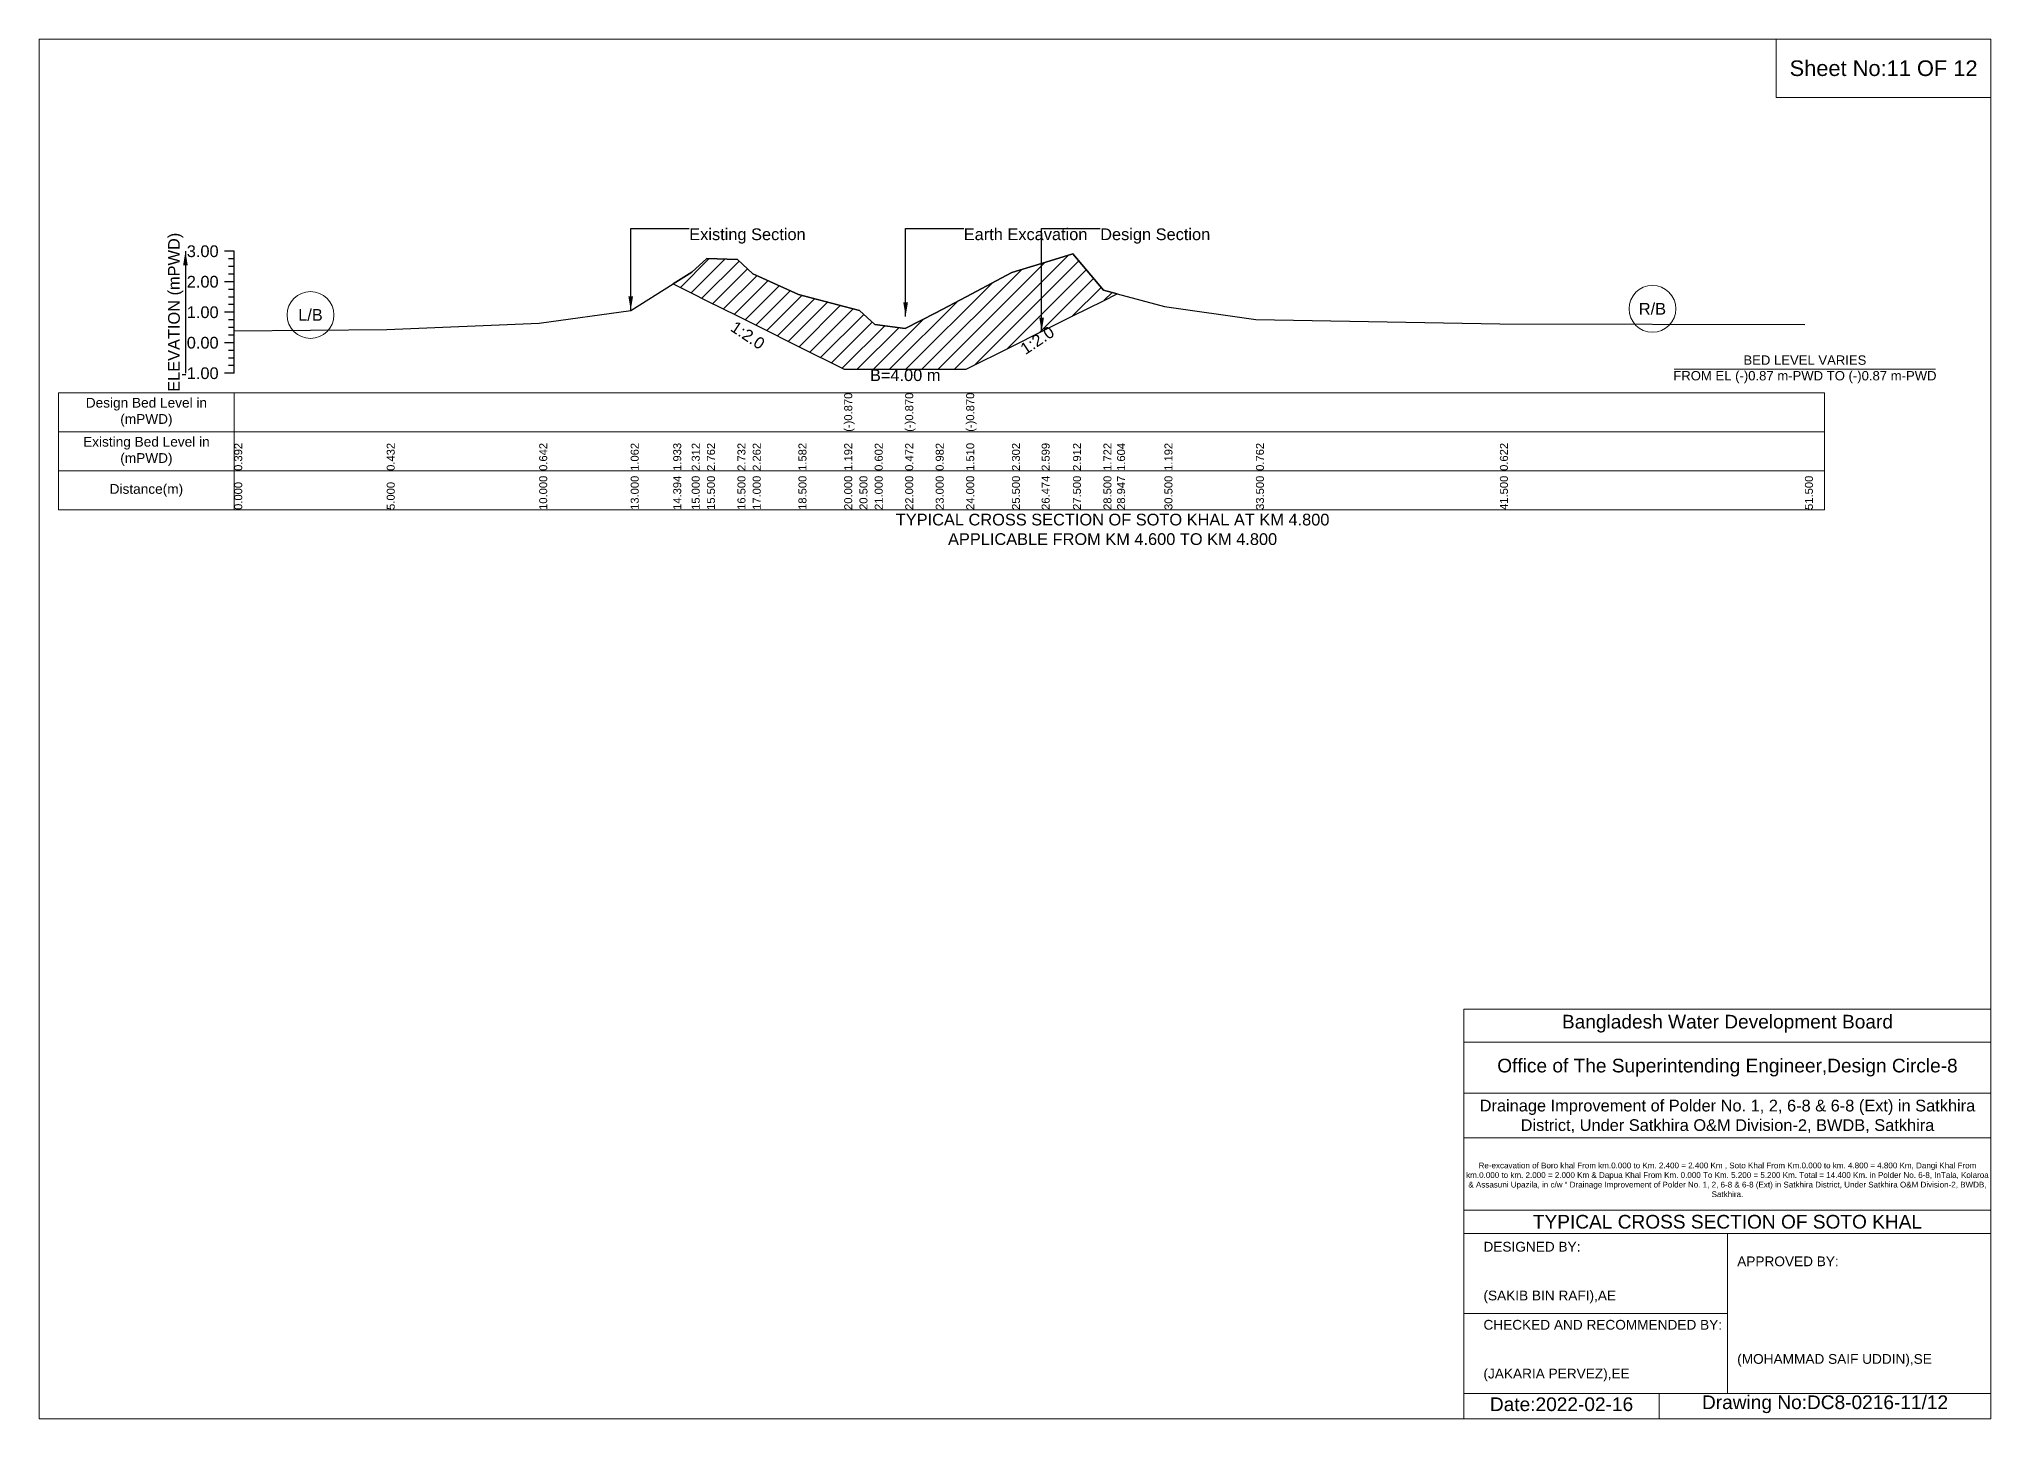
# Model space of a CAD drawing. Header units: inches. Extents: x 91000 to 538000, y -5656 to 0.
# Drawn here: x 200000 to 208000, y -5656 to 0 of the extents above; entities that cross this region are included whole.
import ezdxf

# ---------------------------------------------------------------- set-up
doc = ezdxf.new("R2010")
doc.units = ezdxf.units.IN
doc.header["$LTSCALE"] = 7
doc.header["$MEASUREMENT"] = 0
for name, color, linetype, lineweight in [('Cross section Data Border', 7, 'Continuous', 9), ('Cross Section Labels', 7, 'Continuous', 9), ('Existing_Bed_Level for Xsection', 7, 'Continuous', 25)]:
    doc.layers.add(name, color=color, linetype=linetype, lineweight=lineweight)
doc.styles.get("Standard").update_dxf_attribs({"font": 'arial.ttf'})
doc.dimstyles.get("Standard").update_dxf_attribs({"dimtxt": 45, "dimasz": 60, "dimexe": 0.18, "dimexo": 0.0625, "dimgap": 0.09, "dimtad": 0, "dimtih": 1, "dimtoh": 1, "dimdec": 4, "dimzin": 0, "dimdsep": 46, "dimtxsty": 'Standard', "dimcen": 0.09, "dimadec": 0, "dimazin": 0, "dimtfac": 1, "dimtdec": 4, "dimtofl": 0, "dimtmove": 0, "dimatfit": 3, "dimfxl": 1, "dimtolj": 1, "dimtzin": 0, "dimarcsym": 0})

msp = doc.modelspace()

# ---------------------------------------------------------------- hatches: boundary and pattern name
at = {"layer": 'Existing_Bed_Level for Xsection'}
h = msp.add_hatch(dxfattribs=at)
h.set_pattern_fill('ANSI31', color=256, scale=375, style=0)
h.paths.add_polyline_path([(202599.22222, -1003.36111), (202675, -1041.25), (202737.5, -1072.5), (202862.5, -1135), (202925, -1166.25), (202949.61111, -1178.55556), (203112.5, -1260), (203300, -1353.75), (203362.5, -1353.75), (203425, -1353.75), (203550, -1353.75), (203675, -1353.75), (203800, -1353.75), (203987.5, -1260), (204109.19118, -1199.15441), (204237.5, -1135), (204362.5, -1072.5), (204418.38235, -1044.55882), (204362.5, -1029.75), (204237.5, -881), (204109.19118, -920.13419), (203987.5, -957.25), (203800, -1056.25), (203675, -1122.25), (203550, -1186), (203425, -1169.75), (203362.5, -1112.25), (203300, -1096), (203112.5, -1047.25), (202949.61111, -973.40704), (202925, -962.25), (202862.5, -903.5), (202737.5, -899.75), (202675, -956)])

# ---------------------------------------------------------------- linework, layer by layer
at = {"layer": 'Cross section Data Border'}
msp.add_lwpolyline([(200080, -1450), (207317.5, -1450), (207317.5, -1930), (200080, -1930)], close=True, dxfattribs=at)
for points in [[(200800, -1450), (200800, -1930)], [(200080, -1610), (207317.5, -1610)], [(200080, -1770), (207317.5, -1770)]]:
    msp.add_lwpolyline(points, dxfattribs=at)
at = {"layer": 'Cross Section Labels'}
for points in [[(200000, 0), (208000, 0), (208000, -5656), (200000, -5656)], [(207120, 0), (208000, 0), (208000, -240), (207120, -240)]]:
    msp.add_lwpolyline(points, close=True, dxfattribs=at)
for points in [[(206701.69427, -1353.75), (207773.30573, -1353.75)], [(205840, -5656), (205840, -3976), (208000, -3976)], [(205840, -4112), (208000, -4112)], [(205840, -4320), (208000, -4320)], [(205840, -4504), (208000, -4504)], [(205840, -4800), (208000, -4800)], [(205840, -4896), (208000, -4896)], [(206920, -4896), (206920, -5552)], [(205840, -5224), (206920, -5224)], [(205840, -5552), (208000, -5552)], [(206640, -5552), (206640, -5656)]]:
    msp.add_lwpolyline(points, dxfattribs=at)
for centre in [(201112.5, -1131), (206612.5, -1106)]:
    msp.add_circle(centre, 96, dxfattribs=at)
at = {"layer": 'Existing_Bed_Level for Xsection'}
for points in [[(200800, -870), (200760, -870)], [(200800, -1370), (200800, -1245), (200800, -1120), (200800, -995), (200800, -870)], [(200800, -901.25), (200776, -901.25)], [(200800, -932.5), (200776, -932.5)], [(200800, -1196), (201425, -1191), (202050, -1164.75), (202425, -1112.25), (202599.22222, -1003.36111), (202675, -956), (202737.5, -899.75), (202862.5, -903.5), (202925, -962.25), (202949.61111, -973.40704), (203112.5, -1047.25), (203300, -1096), (203300, -1096), (203362.5, -1112.25), (203425, -1169.75), (203550, -1186), (203550, -1186), (203675, -1122.25), (203800, -1056.25), (203800, -1056.25), (203987.5, -957.25), (204109.19118, -920.13419), (204237.5, -881), (204362.5, -1029.75), (204418.38235, -1044.55882), (204612.5, -1096), (204987.5, -1149.75), (205987.5, -1167.25), (207237.5, -1169.75)], [(200800, -995), (200760, -995)], [(200800, -963.75), (200776, -963.75)], [(200800, -1026.25), (200776, -1026.25)], [(200800, -1120), (200760, -1120)], [(200800, -1057.5), (200776, -1057.5)], [(200800, -1088.75), (200776, -1088.75)], [(200800, -1151.25), (200776, -1151.25)], [(200800, -1182.5), (200776, -1182.5)], [(200800, -1245), (200760, -1245)], [(200800, -1213.75), (200776, -1213.75)], [(200800, -1276.25), (200776, -1276.25)], [(200800, -1307.5), (200776, -1307.5)], [(200800, -1338.75), (200776, -1338.75)], [(200800, -1370), (200760, -1370)]]:
    msp.add_lwpolyline(points, dxfattribs=at)
msp.add_lwpolyline([(202599.22222, -1003.36111), (202675, -1041.25), (202737.5, -1072.5), (202862.5, -1135), (202925, -1166.25), (202949.61111, -1178.55556), (203112.5, -1260), (203300, -1353.75), (203300, -1353.75), (203362.5, -1353.75), (203425, -1353.75), (203550, -1353.75), (203550, -1353.75), (203675, -1353.75), (203800, -1353.75), (203800, -1353.75), (203987.5, -1260), (204109.19118, -1199.15441), (204237.5, -1135), (204362.5, -1072.5), (204418.38235, -1044.55882), (204418.38235, -1044.55882), (204418.38235, -1044.55882), (204362.5, -1029.75), (204237.5, -881), (204109.19118, -920.13419), (203987.5, -957.25), (203800, -1056.25), (203800, -1056.25), (203675, -1122.25), (203550, -1186), (203550, -1186), (203425, -1169.75), (203362.5, -1112.25), (203300, -1096), (203300, -1096), (203112.5, -1047.25), (202949.61111, -973.40704), (202925, -962.25), (202862.5, -903.5), (202737.5, -899.75), (202675, -956)], close=True, dxfattribs=at)

# ---------------------------------------------------------------- texts
at = {"layer": 'Cross section Data Border', "char_height": 40, "width": 640, "attachment_point": 5}
for s, insert in [('Design Bed Level in (mPWD)', (200440, -1530)), ('Existing Bed Level in (mPWD)', (200440, -1690)), ('Distance(m)', (200440, -1850))]:
    msp.add_mtext(s, dxfattribs=dict(at, insert=insert))
at = {"layer": 'Cross Section Labels'}
for s, insert, char_height, attachment_point in [('Sheet No:11 OF 12', (207560, -120), 64, 5), ('Existing Section', (202665, -776.25), 48, 1), ('Earth Excavation', (203790, -776.25), 48, 1), ('Design Section', (204349.19118, -776.25), 48, 1), ('L/B', (201112.5, -1131), 48, 5), ('R/B', (206612.5, -1106), 48, 5), ('B=4.00 m', (203550, -1353.75), 48, 2), ('BED LEVEL VARIES ^JFROM EL (-)0.87 m-PWD TO (-)0.87 m-PWD', (207237.5, -1353.75), 38.4, 5), ('TYPICAL CROSS SECTION OF SOTO KHAL AT KM 4.800^JAPPLICABLE FROM KM 4.600 TO KM 4.800', (204400, -2010), 48, 5), ('Bangladesh Water Development Board', (206920, -4036), 56, 5), ('Office of The Superintending Engineer,Design Circle-8', (206920, -4216), 56, 5)]:
    msp.add_mtext(s, dxfattribs=dict(at, insert=insert, char_height=char_height, attachment_point=attachment_point))
at = {"layer": 'Cross Section Labels', "char_height": 48, "attachment_point": 2}
for insert, rotation in [((202918.36111, -1194.18056), 326.309932474), ((204077.94118, -1214.77941), 33.690067526)]:
    msp.add_mtext('1:2.0', dxfattribs=dict(at, insert=insert, rotation=rotation))
at = {"layer": 'Cross Section Labels'}
for s, insert, char_height, width, attachment_point in [('Drainage Improvement of Polder No. 1, 2, 6-8 & 6-8 (Ext) in Satkhira District, Under Satkhira O&M Division-2, BWDB, Satkhira', (206920, -4416), 48, 2240, 5), ('Re-excavation of Boro khal From km.0.000 to Km. 2.400 = 2.400 Km , Soto Khal From Km.0.000 to km. 4.800 = 4.800 Km, Dangi Khal From km.0.000 to km. 2.000 = 2.000 Km & Dapua Khal From Km. 0.000 To Km. 5.200 = 5.200 Km. Total = 14.400 Km. in Polder No. 6-8, InTala, Kolaroa & Assasuni Upazila, in c/w “ Drainage Improvement of Polder No. 1, 2, 6-8 & 6-8 (Ext) in Satkhira District, Under Satkhira O&M Division-2, BWDB, Satkhira.', (206920, -4676), 23.56497918, 2160, 5), ('TYPICAL CROSS SECTION OF SOTO KHAL', (206920, -4848), 56, 2240, 5), ('DESIGNED BY:^J^J^J(SAKIB BIN RAFI),AE', (205920, -5056), 40, 1120, 4), ('APPROVED BY:^J^J^J^J^J^J(MOHAMMAD SAIF UDDIN),SE', (206960, -5216), 40, 1120, 4), ('CHECKED AND RECOMMENDED BY:^J^J^J(JAKARIA PERVEZ),EE', (205920, -5376), 40, 1120, 4), ('Date:2022-02-16', (206240, -5596), 56, 1120, 5), ('Drawing No:DC8-0216-11/12', (207320, -5596), 56, 1760, 5)]:
    msp.add_mtext(s, dxfattribs=dict(at, insert=insert, char_height=char_height, width=width, attachment_point=attachment_point))
at = {"layer": 'Existing_Bed_Level for Xsection', "rotation": 90}
for s, insert, char_height, attachment_point in [('ELEVATION (mPWD)', (200560, -1120), 48, 5), ('(-)0.870', (203300, -1610), 32.8, 1), ('(-)0.870', (203550, -1610), 32.8, 1), ('(-)0.870', (203800, -1610), 32.8, 1), ('0.392', (200800, -1770), 32.8, 1), ('0.432', (201425, -1770), 32.8, 1), ('0.642', (202050, -1770), 32.8, 1), ('1.062', (202425, -1770), 32.8, 1), ('1.933', (202599.22222, -1770), 32.8, 1), ('2.312', (202675, -1770), 32.8, 1), ('2.762', (202737.5, -1770), 32.8, 1), ('2.732', (202862.5, -1770), 32.8, 1), ('2.262', (202925, -1770), 32.8, 1), ('1.582', (203112.5, -1770), 32.8, 1), ('1.192', (203300, -1770), 32.8, 1), ('0.602', (203425, -1770), 32.8, 1), ('0.472', (203550, -1770), 32.8, 1), ('0.982', (203675, -1770), 32.8, 1), ('1.510', (203800, -1770), 32.8, 1), ('2.302', (203987.5, -1770), 32.8, 1), ('2.599', (204109.19118, -1770), 32.8, 1), ('2.912', (204237.5, -1770), 32.8, 1), ('1.722', (204362.5, -1770), 32.8, 1), ('1.604', (204418.38235, -1770), 32.8, 1), ('1.192', (204612.5, -1770), 32.8, 1), ('0.762', (204987.5, -1770), 32.8, 1), ('0.622', (205987.5, -1770), 32.8, 1), ('0.000', (200800, -1930), 32.8, 1), ('5.000', (201425, -1930), 32.8, 1), ('10.000', (202050, -1930), 32.8, 1), ('13.000', (202425, -1930), 32.8, 1), ('14.394', (202599.22222, -1930), 32.8, 1), ('15.000', (202675, -1930), 32.8, 1), ('15.500', (202737.5, -1930), 32.8, 1), ('16.500', (202862.5, -1930), 32.8, 1), ('17.000', (202925, -1930), 32.8, 1), ('18.500', (203112.5, -1930), 32.8, 1), ('20.000', (203300, -1930), 32.8, 1), ('20.500', (203362.5, -1930), 32.8, 1), ('21.000', (203425, -1930), 32.8, 1), ('22.000', (203550, -1930), 32.8, 1), ('23.000', (203675, -1930), 32.8, 1), ('24.000', (203800, -1930), 32.8, 1), ('25.500', (203987.5, -1930), 32.8, 1), ('26.474', (204109.19118, -1930), 32.8, 1), ('27.500', (204237.5, -1930), 32.8, 1), ('28.500', (204362.5, -1930), 32.8, 1), ('28.947', (204418.38235, -1930), 32.8, 1), ('30.500', (204612.5, -1930), 32.8, 1), ('33.500', (204987.5, -1930), 32.8, 1), ('41.500', (205987.5, -1930), 32.8, 1), ('51.500', (207237.5, -1930), 32.8, 1)]:
    msp.add_mtext(s, dxfattribs=dict(at, insert=insert, char_height=char_height, attachment_point=attachment_point))
at = {"layer": 'Existing_Bed_Level for Xsection', "char_height": 48, "attachment_point": 6}
for s, insert in [('3.00', (200736, -870)), ('2.00', (200736, -995)), ('1.00', (200736, -1120)), ('0.00', (200736, -1245)), ('-1.00', (200736, -1370))]:
    msp.add_mtext(s, dxfattribs=dict(at, insert=insert))

# ---------------------------------------------------------------- leaders
at = {"layer": 'Cross Section Labels', "annotation_type": 0, "has_hookline": 1, "hookline_direction": 0}
for points, text_width in [([(202425, -1112.25), (202425, -776.25), (202664.91, -776.25)], 467.16508), ([(203551.65451, -1136.77437), (203551.65451, -776.25), (203789.91, -776.25)], 496.99318), ([(204109.19118, -1199.15441), (204109.19118, -776.25), (204349.10118, -776.25)], 441.23329)]:
    msp.add_leader(points, dimstyle='Standard', override={"dimasz": 57.6}, dxfattribs=dict(at, text_width=text_width))
at = {"layer": 'Existing_Bed_Level for Xsection'}
msp.add_leader([(200600, -870), (200600, -1370)], dimstyle='Standard', override={"dimasz": 57.6}, dxfattribs=at)

doc.saveas('drawing.dxf')
